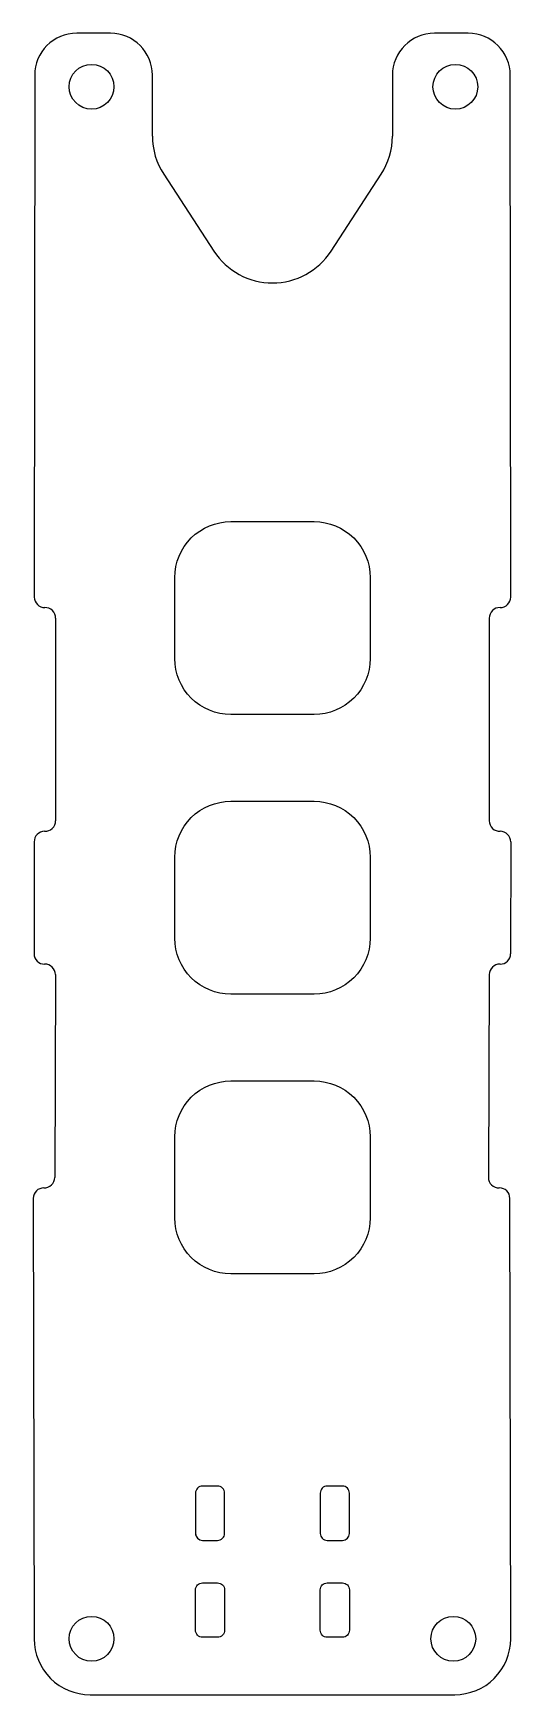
# Model space of a CAD drawing. Header units: millimetres. Extents: x 342 to 376, y 111 to 230.
import ezdxf

# ---------------------------------------------------------------- set-up
doc = ezdxf.new("R2010")
doc.units = ezdxf.units.MM
doc.header["$MEASUREMENT"] = 0
doc.layers.add('Split Micro Top Plate', color=40, linetype='Continuous')

msp = doc.modelspace()

# ---------------------------------------------------------------- linework, layer by layer
at = {"layer": 'Split Micro Top Plate'}
for p, q in [((347.78, 229.62), (345.37, 229.62)), ((373.35, 229.62), (370.93, 229.62)), ((342.37, 226.62), (342.34, 189.29)), ((350.78, 222.26), (350.78, 226.62)), ((367.93, 226.62), (367.93, 222.26)), ((376.38, 189.29), (376.35, 226.62)), ((351.59, 219.53), (355.17, 214.03)), ((363.55, 214.03), (367.12, 219.53)), ((343.86, 187.79), (343.86, 173.29)), ((374.85, 187.79), (374.85, 173.29)), ((342.33, 171.79), (342.33, 163.79)), ((376.38, 171.79), (376.37, 163.79)), ((343.85, 162.29), (343.8, 147.79)), ((374.85, 162.29), (374.79, 147.79)), ((342.27, 146.29), (342.33, 114.79)), ((376.38, 114.79), (376.32, 146.29)), ((346.33, 110.79), (372.38, 110.79))]:
    msp.add_line(p, q, dxfattribs=at)
for points in [[(356.38, 180.89, -0.414214), (352.38, 184.89), (352.38, 190.69, -0.414214), (356.38, 194.69), (362.34, 194.69, -0.414214), (366.34, 190.69), (366.34, 184.89, -0.414214), (362.34, 180.89)], [(356.38, 160.89, -0.414214), (352.38, 164.89), (352.38, 170.69, -0.414214), (356.38, 174.69), (362.34, 174.69, -0.414214), (366.34, 170.69), (366.34, 164.89, -0.414214), (362.34, 160.89)], [(356.38, 140.89, -0.414214), (352.38, 144.89), (352.38, 150.69, -0.414214), (356.38, 154.69), (362.34, 154.69, -0.414214), (366.34, 150.69), (366.34, 144.89, -0.414214), (362.34, 140.89)], [(355.44, 121.83, 0.414214), (355.94, 122.33), (355.94, 125.21, 0.414214), (355.44, 125.71), (354.36, 125.71, 0.414214), (353.86, 125.21), (353.86, 122.33, 0.414214), (354.36, 121.83)], [(364.86, 122.33), (364.86, 125.21, 0.414214), (364.36, 125.71), (363.27, 125.71, 0.414214), (362.77, 125.21), (362.77, 122.33, 0.414214), (363.27, 121.83), (364.36, 121.83, 0.414214)], [(355.94, 118.29), (355.94, 115.4, -0.414214), (355.44, 114.9), (354.36, 114.9, -0.414214), (353.86, 115.4), (353.86, 118.29, -0.414214), (354.36, 118.79), (355.44, 118.79, -0.414214)], [(364.86, 118.29), (364.86, 115.4, -0.414214), (364.36, 114.9), (363.27, 114.9, -0.414214), (362.77, 115.4), (362.77, 118.29, -0.414214), (363.27, 118.79), (364.36, 118.79, -0.414214)]]:
    msp.add_lwpolyline(points, format="xyb", close=True, dxfattribs=at)
for centre in [(346.43, 225.79), (372.43, 225.79), (346.43, 114.79), (372.28, 114.79)]:
    msp.add_circle(centre, 1.6, dxfattribs=at)
for centre, radius, start, end in [((345.37, 226.62), 3, 90, 180), ((347.78, 226.62), 3, 0, 90), ((370.93, 226.62), 3, 90, 180), ((373.35, 226.62), 3, 0, 90), ((355.78, 222.26), 5, 180, 213.0829), ((362.93, 222.26), 5, 326.9171, 0), ((359.36, 216.76), 5, 213.0829, 326.9171), ((343.09, 189.29), 0.751, 180, 270.0007), ((375.63, 189.29), 0.751, 269.9993, 0), ((343.11, 187.79), 0.75, 360, 91.7437), ((375.6, 187.79), 0.75, 88.2563, 180), ((343.08, 171.79), 0.751, 89.9986, 179.953), ((343.11, 173.29), 0.75, 267.7952, 0), ((375.6, 173.29), 0.75, 180, 272.2048), ((375.63, 171.79), 0.751, 0.047, 90.0014), ((343.08, 163.79), 0.751, 180, 270.0007), ((343.1, 162.29), 0.75, 360, 91.7437), ((375.6, 162.29), 0.75, 88.2563, 180), ((375.62, 163.79), 0.751, 269.9993, 0), ((343.05, 147.79), 0.75, 267.7952, 0), ((375.54, 147.79), 0.75, 180, 272.2048), ((343.02, 146.29), 0.751, 89.9986, 179.953), ((375.57, 146.29), 0.751, 0.047, 90.0014), ((354.36, 122.33), 0.5, 180, 270), ((346.33, 114.79), 4, 179.9901, 270), ((372.38, 114.79), 4, 270, 0.0099)]:
    msp.add_arc(centre, radius, start, end, dxfattribs=at)

doc.saveas('drawing.dxf')
